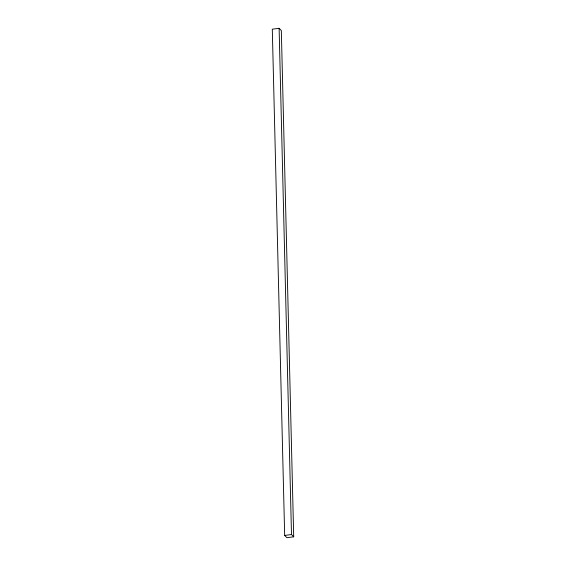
<?xml version="1.0" encoding="UTF-8"?>
<svg xmlns="http://www.w3.org/2000/svg" width="566" height="566" viewBox="0 0 566 566"><rect width="100%" height="100%" fill="white"/><g stroke="black" fill="none" stroke-linecap="round" stroke-linejoin="round"><path stroke-width="0.85" d="M279.116 28.3L272.296 29.199L284.67 535.436L286.884 537.7L293.704 536.801L281.33 30.564L279.116 28.3L291.49 534.537L293.704 536.801M284.67 535.436L291.49 534.537"/></g></svg>
